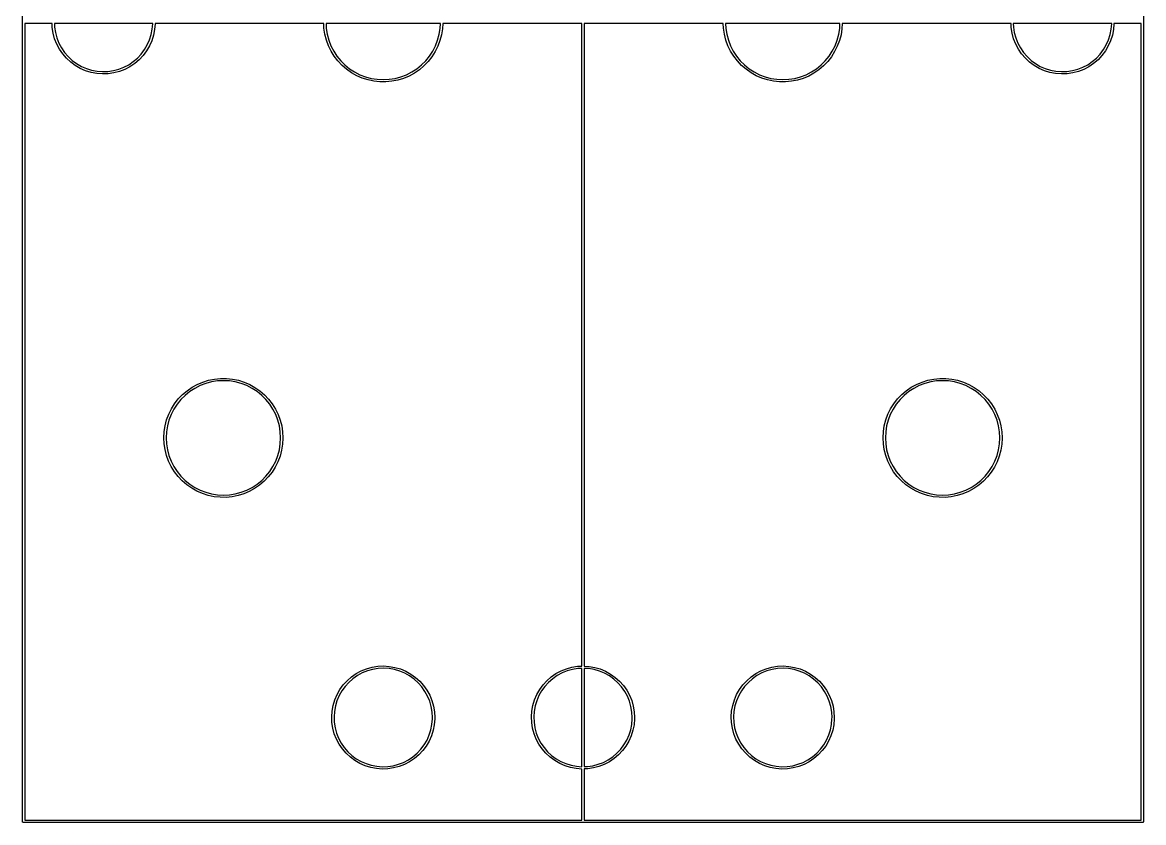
# Model space of a CAD drawing. Extents: x 5 to 75, y -100 to 0.
# Drawn here: x 4.9 to 75.1, y -100.1 to -50 of the extents above; entities that cross this region are included whole.
import ezdxf

# ---------------------------------------------------------------- set-up
doc = ezdxf.new("R2010")
doc.units = 0
doc.layers.add('BLACK', color=7, linetype='CONTINUOUS')

msp = doc.modelspace()

# ---------------------------------------------------------------- linework, layer by layer
at = {"layer": 'BLACK', "linetype": 'CONTINUOUS'}
for p, q in [((4.925, -100), (4.925, 0)), ((75.075, 0), (75.075, -100)), ((6.78034, -50.075), (5.075, -50.075)), ((5.075, -50.075), (5.075, -99.925)), ((6.79039, -50.3147), (6.78034, -50.075)), ((6.84547, -50.6705), (6.79039, -50.3147)), ((6.9254, -50.075), (6.93485, -50.3005)), ((13.0788, -50.075), (6.9254, -50.075)), ((6.93485, -50.3005), (6.98746, -50.6403)), ((12.9831, -50.7659), (13.0499, -50.4286)), ((13.0499, -50.4286), (13.0786, -50.086)), ((13.0786, -50.086), (13.0788, -50.075)), ((13.1936, -50.4488), (13.1237, -50.802)), ((13.2237, -50.09), (13.1936, -50.4488)), ((13.224, -50.075), (13.2237, -50.09)), ((23.7792, -50.075), (13.224, -50.075)), ((23.7928, -50.3635), (23.7792, -50.075)), ((23.8485, -50.7363), (23.7928, -50.3635)), ((23.924, -50.075), (23.9397, -50.3742)), ((31.076, -50.075), (23.924, -50.075)), ((23.9397, -50.3742), (23.9983, -50.7443)), ((31.0017, -50.7443), (31.0603, -50.3742)), ((31.0603, -50.3742), (31.076, -50.075)), ((31.2032, -50.4023), (31.1436, -50.7745)), ((31.2221, -50.075), (31.2032, -50.4023)), ((39.925, -50.075), (31.2221, -50.075)), ((39.925, -90.2798), (39.925, -50.075)), ((48.7792, -50.075), (40.075, -50.075)), ((40.075, -50.075), (40.075, -90.2784)), ((48.7928, -50.3635), (48.7792, -50.075)), ((48.8485, -50.7363), (48.7928, -50.3635)), ((48.924, -50.075), (48.9397, -50.3742)), ((56.076, -50.075), (48.924, -50.075)), ((48.9397, -50.3742), (48.9983, -50.7443)), ((56.0017, -50.7443), (56.0603, -50.3742)), ((56.0603, -50.3742), (56.076, -50.075)), ((56.2032, -50.4023), (56.1436, -50.7745)), ((56.2221, -50.075), (56.2032, -50.4023)), ((66.7803, -50.075), (56.2221, -50.075)), ((66.7904, -50.3147), (66.7803, -50.075)), ((66.8455, -50.6705), (66.7904, -50.3147)), ((66.9254, -50.075), (66.9349, -50.3005)), ((73.0788, -50.075), (66.9254, -50.075)), ((66.9349, -50.3005), (66.9875, -50.6403)), ((72.9831, -50.7659), (73.0499, -50.4286)), ((73.0499, -50.4286), (73.0786, -50.086)), ((73.0786, -50.086), (73.0788, -50.075)), ((73.1936, -50.4488), (73.1237, -50.802)), ((73.2237, -50.09), (73.1936, -50.4488)), ((73.224, -50.075), (73.2237, -50.09)), ((74.925, -50.075), (73.224, -50.075)), ((74.925, -99.925), (74.925, -50.075)), ((6.93987, -51.018), (6.84547, -50.6705)), ((7.07242, -51.3527), (6.93987, -51.018)), ((6.98746, -50.6403), (7.07761, -50.9721)), ((7.07761, -50.9721), (7.20419, -51.2918)), ((12.7393, -51.4078), (12.8791, -51.0937)), ((13.0148, -51.1452), (12.8684, -51.4741)), ((12.8791, -51.0937), (12.9831, -50.7659)), ((13.1237, -50.802), (13.0148, -51.1452)), ((23.9416, -51.1015), (23.8485, -50.7363)), ((24.0711, -51.4555), (23.9416, -51.1015)), ((23.9983, -50.7443), (24.0953, -51.1063)), ((24.0953, -51.1063), (24.2296, -51.4561)), ((30.7704, -51.4561), (30.9047, -51.1063)), ((30.9047, -51.1063), (31.0017, -50.7443)), ((31.0467, -51.1387), (30.9135, -51.4913)), ((31.1436, -50.7745), (31.0467, -51.1387)), ((48.9416, -51.1015), (48.8485, -50.7363)), ((49.0711, -51.4555), (48.9416, -51.1015)), ((48.9983, -50.7443), (49.0953, -51.1063)), ((49.0953, -51.1063), (49.2296, -51.4561)), ((55.7704, -51.4561), (55.9047, -51.1063)), ((55.9047, -51.1063), (56.0017, -50.7443)), ((56.0467, -51.1387), (55.9135, -51.4913)), ((56.1436, -50.7745), (56.0467, -51.1387)), ((66.9399, -51.018), (66.8455, -50.6705)), ((67.0724, -51.3527), (66.9399, -51.018)), ((66.9875, -50.6403), (67.0776, -50.9721)), ((67.0776, -50.9721), (67.2042, -51.2918)), ((72.7393, -51.4078), (72.8791, -51.0937)), ((73.0148, -51.1452), (72.8684, -51.4741)), ((72.8791, -51.0937), (72.9831, -50.7659)), ((73.1237, -50.802), (73.0148, -51.1452)), ((7.24145, -51.6706), (7.07242, -51.3527)), ((7.20419, -51.2918), (7.36561, -51.5954)), ((7.44487, -51.9677), (7.24145, -51.6706)), ((7.36561, -51.5954), (7.55987, -51.8792)), ((7.55987, -51.8792), (7.78454, -52.1394)), ((12.3593, -51.9797), (12.5653, -51.7044)), ((12.6862, -51.7847), (12.4705, -52.073)), ((12.5653, -51.7044), (12.7393, -51.4078)), ((12.8684, -51.4741), (12.6862, -51.7847)), ((24.2358, -51.7945), (24.0711, -51.4555)), ((24.2296, -51.4561), (24.3997, -51.79)), ((24.4338, -52.1152), (24.2358, -51.7945)), ((24.3997, -51.79), (24.6038, -52.1042)), ((30.3962, -52.1042), (30.6003, -51.79)), ((30.7453, -51.8286), (30.5439, -52.1472)), ((30.6003, -51.79), (30.7704, -51.4561)), ((30.9135, -51.4913), (30.7453, -51.8286)), ((49.2358, -51.7945), (49.0711, -51.4555)), ((49.2296, -51.4561), (49.3997, -51.79)), ((49.4338, -52.1152), (49.2358, -51.7945)), ((49.3997, -51.79), (49.6038, -52.1042)), ((55.3962, -52.1042), (55.6003, -51.79)), ((55.7453, -51.8286), (55.5439, -52.1472)), ((55.6003, -51.79), (55.7704, -51.4561)), ((55.9135, -51.4913), (55.7453, -51.8286)), ((67.2415, -51.6706), (67.0724, -51.3527)), ((67.2042, -51.2918), (67.3656, -51.5954)), ((67.4449, -51.9677), (67.2415, -51.6706)), ((67.3656, -51.5954), (67.5599, -51.8792)), ((67.5599, -51.8792), (67.7845, -52.1394)), ((72.3593, -51.9797), (72.5653, -51.7044)), ((72.6862, -51.7847), (72.4705, -52.073)), ((72.5653, -51.7044), (72.7393, -51.4078)), ((72.8684, -51.4741), (72.6862, -51.7847)), ((7.68013, -52.2403), (7.44487, -51.9677)), ((7.94431, -52.4849), (7.68013, -52.2403)), ((7.78454, -52.1394), (8.03683, -52.3731)), ((8.23411, -52.6986), (7.94431, -52.4849)), ((8.03683, -52.3731), (8.31359, -52.5771)), ((8.31359, -52.5771), (8.61137, -52.749)), ((11.577, -52.6455), (11.8621, -52.4532)), ((11.9498, -52.5688), (11.6513, -52.7701)), ((11.8621, -52.4532), (12.1239, -52.2303)), ((12.224, -52.3355), (11.9498, -52.5688)), ((12.1239, -52.2303), (12.3593, -51.9797)), ((12.4705, -52.073), (12.224, -52.3355)), ((24.6633, -52.4142), (24.4338, -52.1152)), ((24.6038, -52.1042), (24.8396, -52.3954)), ((24.9218, -52.6886), (24.6633, -52.4142)), ((24.8396, -52.3954), (25.1046, -52.6604)), ((29.8954, -52.6604), (30.1604, -52.3954)), ((30.3113, -52.4438), (30.0499, -52.7154)), ((30.1604, -52.3954), (30.3962, -52.1042)), ((30.5439, -52.1472), (30.3113, -52.4438)), ((49.6633, -52.4142), (49.4338, -52.1152)), ((49.6038, -52.1042), (49.8396, -52.3954)), ((49.9218, -52.6886), (49.6633, -52.4142)), ((49.8396, -52.3954), (50.1046, -52.6604)), ((54.8954, -52.6604), (55.1604, -52.3954)), ((55.3113, -52.4438), (55.0499, -52.7154)), ((55.1604, -52.3954), (55.3962, -52.1042)), ((55.5439, -52.1472), (55.3113, -52.4438)), ((67.6801, -52.2403), (67.4449, -51.9677)), ((67.9443, -52.4849), (67.6801, -52.2403)), ((67.7845, -52.1394), (68.0368, -52.3731)), ((68.2341, -52.6986), (67.9443, -52.4849)), ((68.0368, -52.3731), (68.3136, -52.5771)), ((68.3136, -52.5771), (68.6114, -52.749)), ((71.577, -52.6455), (71.8621, -52.4532)), ((71.9498, -52.5688), (71.6513, -52.7701)), ((71.8621, -52.4532), (72.1239, -52.2303)), ((72.224, -52.3355), (71.9498, -52.5688)), ((72.1239, -52.2303), (72.3593, -51.9797)), ((72.4705, -52.073), (72.224, -52.3355)), ((8.54592, -52.8786), (8.23411, -52.6986)), ((8.87585, -53.0227), (8.54592, -52.8786)), ((8.61137, -52.749), (8.92645, -52.8867)), ((9.2198, -53.1292), (8.87585, -53.0227)), ((8.92645, -52.8867), (9.25492, -52.9884)), ((9.57347, -53.1967), (9.2198, -53.1292)), ((9.25492, -52.9884), (9.59267, -53.0528)), ((9.93246, -53.2243), (9.57347, -53.1967)), ((9.59267, -53.0528), (9.9355, -53.0792)), ((10.2923, -53.2117), (9.93246, -53.2243)), ((9.9355, -53.0792), (10.2791, -53.0672)), ((10.2791, -53.0672), (10.6193, -53.0169)), ((10.6485, -53.1591), (10.2923, -53.2117)), ((10.6193, -53.0169), (10.9517, -52.9291)), ((10.9966, -53.0672), (10.6485, -53.1591)), ((10.9517, -52.9291), (11.2723, -52.8048)), ((11.3323, -52.937), (10.9966, -53.0672)), ((11.2723, -52.8048), (11.577, -52.6455)), ((11.6513, -52.7701), (11.3323, -52.937)), ((25.2067, -52.9353), (24.9218, -52.6886)), ((25.1046, -52.6604), (25.3958, -52.8962)), ((25.515, -53.1521), (25.2067, -52.9353)), ((25.3958, -52.8962), (25.71, -53.1003)), ((25.8437, -53.3365), (25.515, -53.1521)), ((25.71, -53.1003), (26.0439, -53.2704)), ((26.0439, -53.2704), (26.3937, -53.4047)), ((28.6063, -53.4047), (28.9561, -53.2704)), ((28.9561, -53.2704), (29.29, -53.1003)), ((29.4518, -53.1727), (29.1212, -53.3537)), ((29.29, -53.1003), (29.6042, -52.8962)), ((29.7625, -52.9592), (29.4518, -53.1727)), ((29.6042, -52.8962), (29.8954, -52.6604)), ((30.0499, -52.7154), (29.7625, -52.9592)), ((50.2067, -52.9353), (49.9218, -52.6886)), ((50.1046, -52.6604), (50.3958, -52.8962)), ((50.515, -53.1521), (50.2067, -52.9353)), ((50.3958, -52.8962), (50.71, -53.1003)), ((50.8437, -53.3365), (50.515, -53.1521)), ((50.71, -53.1003), (51.0439, -53.2704)), ((51.0439, -53.2704), (51.3937, -53.4047)), ((53.6063, -53.4047), (53.9561, -53.2704)), ((53.9561, -53.2704), (54.29, -53.1003)), ((54.4518, -53.1727), (54.1212, -53.3537)), ((54.29, -53.1003), (54.6042, -52.8962)), ((54.7625, -52.9592), (54.4518, -53.1727)), ((54.6042, -52.8962), (54.8954, -52.6604)), ((55.0499, -52.7154), (54.7625, -52.9592)), ((68.5459, -52.8786), (68.2341, -52.6986)), ((68.8759, -53.0227), (68.5459, -52.8786)), ((68.6114, -52.749), (68.9265, -52.8867)), ((69.2198, -53.1292), (68.8759, -53.0227)), ((68.9265, -52.8867), (69.2549, -52.9884)), ((69.5735, -53.1967), (69.2198, -53.1292)), ((69.2549, -52.9884), (69.5927, -53.0528)), ((69.9325, -53.2243), (69.5735, -53.1967)), ((69.5927, -53.0528), (69.9355, -53.0792)), ((70.2923, -53.2117), (69.9325, -53.2243)), ((69.9355, -53.0792), (70.2791, -53.0672)), ((70.2791, -53.0672), (70.6193, -53.0169)), ((70.6485, -53.1591), (70.2923, -53.2117)), ((70.6193, -53.0169), (70.9517, -52.9291)), ((70.9966, -53.0672), (70.6485, -53.1591)), ((70.9517, -52.9291), (71.2723, -52.8048)), ((71.3323, -52.937), (70.9966, -53.0672)), ((71.2723, -52.8048), (71.577, -52.6455)), ((71.6513, -52.7701), (71.3323, -52.937)), ((26.1894, -53.4868), (25.8437, -53.3365)), ((26.5485, -53.6014), (26.1894, -53.4868)), ((26.3937, -53.4047), (26.7557, -53.5017)), ((26.9173, -53.6791), (26.5485, -53.6014)), ((26.7557, -53.5017), (27.1258, -53.5603)), ((27.2921, -53.7192), (26.9173, -53.6791)), ((27.1258, -53.5603), (27.5, -53.5799)), ((27.669, -53.7212), (27.2921, -53.7192)), ((27.5, -53.5799), (27.8742, -53.5603)), ((28.0442, -53.685), (27.669, -53.7212)), ((27.8742, -53.5603), (28.2443, -53.5017)), ((28.4138, -53.6112), (28.0442, -53.685)), ((28.2443, -53.5017), (28.6063, -53.4047)), ((28.774, -53.5004), (28.4138, -53.6112)), ((29.1212, -53.3537), (28.774, -53.5004)), ((51.1894, -53.4868), (50.8437, -53.3365)), ((51.5485, -53.6014), (51.1894, -53.4868)), ((51.3937, -53.4047), (51.7557, -53.5017)), ((51.9173, -53.6791), (51.5485, -53.6014)), ((51.7557, -53.5017), (52.1258, -53.5603)), ((52.2921, -53.7192), (51.9173, -53.6791)), ((52.1258, -53.5603), (52.5, -53.5799)), ((52.669, -53.7212), (52.2921, -53.7192)), ((52.5, -53.5799), (52.8742, -53.5603)), ((53.0442, -53.685), (52.669, -53.7212)), ((52.8742, -53.5603), (53.2443, -53.5017)), ((53.4138, -53.6112), (53.0442, -53.685)), ((53.2443, -53.5017), (53.6063, -53.4047)), ((53.774, -53.5004), (53.4138, -53.6112)), ((54.1212, -53.3537), (53.774, -53.5004)), ((15.2272, -73.0487), (15.5371, -72.8341)), ((15.71, -72.8997), (15.3958, -73.1038)), ((15.5371, -72.8341), (15.8671, -72.652)), ((16.0439, -72.7296), (15.71, -72.8997)), ((15.8671, -72.652), (16.2138, -72.5041)), ((16.3937, -72.5953), (16.0439, -72.7296)), ((16.2138, -72.5041), (16.5736, -72.392)), ((16.7557, -72.4983), (16.3937, -72.5953)), ((16.5736, -72.392), (16.943, -72.3169)), ((17.1258, -72.4397), (16.7557, -72.4983)), ((16.943, -72.3169), (17.318, -72.2794)), ((17.5, -72.4201), (17.1258, -72.4397)), ((17.318, -72.2794), (17.695, -72.2801)), ((17.8742, -72.4397), (17.5, -72.4201)), ((17.695, -72.2801), (18.0699, -72.3188)), ((18.2443, -72.4983), (17.8742, -72.4397)), ((18.0699, -72.3188), (18.439, -72.3953)), ((18.6063, -72.5953), (18.2443, -72.4983)), ((18.439, -72.3953), (18.7984, -72.5086)), ((18.9561, -72.7296), (18.6063, -72.5953)), ((18.7984, -72.5086), (19.1446, -72.6577)), ((19.29, -72.8997), (18.9561, -72.7296)), ((19.1446, -72.6577), (19.4739, -72.841)), ((19.6042, -73.1038), (19.29, -72.8997)), ((19.4739, -72.841), (19.7831, -73.0567)), ((60.2272, -73.0487), (60.5371, -72.8341)), ((60.71, -72.8997), (60.3958, -73.1038)), ((60.5371, -72.8341), (60.8671, -72.652)), ((61.0439, -72.7296), (60.71, -72.8997)), ((60.8671, -72.652), (61.2138, -72.5041)), ((61.3937, -72.5953), (61.0439, -72.7296)), ((61.2138, -72.5041), (61.5736, -72.392)), ((61.7557, -72.4983), (61.3937, -72.5953)), ((61.5736, -72.392), (61.943, -72.3169)), ((62.1258, -72.4397), (61.7557, -72.4983)), ((61.943, -72.3169), (62.318, -72.2794)), ((62.5, -72.4201), (62.1258, -72.4397)), ((62.318, -72.2794), (62.695, -72.2801)), ((62.8742, -72.4397), (62.5, -72.4201)), ((62.695, -72.2801), (63.0699, -72.3188)), ((63.2443, -72.4983), (62.8742, -72.4397)), ((63.0699, -72.3188), (63.439, -72.3953)), ((63.6063, -72.5953), (63.2443, -72.4983)), ((63.439, -72.3953), (63.7984, -72.5086)), ((63.9561, -72.7296), (63.6063, -72.5953)), ((63.7984, -72.5086), (64.1446, -72.6577)), ((64.29, -72.8997), (63.9561, -72.7296)), ((64.1446, -72.6577), (64.4739, -72.841)), ((64.6042, -73.1038), (64.29, -72.8997)), ((64.4739, -72.841), (64.7831, -73.0567)), ((14.4487, -73.8634), (14.6802, -73.566)), ((14.8396, -73.6046), (14.6038, -73.8958)), ((14.6802, -73.566), (14.9406, -73.2935)), ((15.1046, -73.3396), (14.8396, -73.6046)), ((14.9406, -73.2935), (15.2272, -73.0487)), ((15.3958, -73.1038), (15.1046, -73.3396)), ((19.8954, -73.3396), (19.6042, -73.1038)), ((19.7831, -73.0567), (20.0688, -73.3025)), ((20.1604, -73.6046), (19.8954, -73.3396)), ((20.0688, -73.3025), (20.3283, -73.5759)), ((20.3962, -73.8958), (20.1604, -73.6046)), ((20.3283, -73.5759), (20.5588, -73.8741)), ((59.4487, -73.8634), (59.6802, -73.566)), ((59.8396, -73.6046), (59.6038, -73.8958)), ((59.6802, -73.566), (59.9406, -73.2935)), ((60.1046, -73.3396), (59.8396, -73.6046)), ((59.9406, -73.2935), (60.2272, -73.0487)), ((60.3958, -73.1038), (60.1046, -73.3396)), ((64.8954, -73.3396), (64.6042, -73.1038)), ((64.7831, -73.0567), (65.0688, -73.3025)), ((65.1604, -73.6046), (64.8954, -73.3396)), ((65.0688, -73.3025), (65.3283, -73.5759)), ((65.3962, -73.8958), (65.1604, -73.6046)), ((65.3283, -73.5759), (65.5588, -73.8741)), ((14.0814, -74.5206), (14.2484, -74.1827)), ((14.3997, -74.21), (14.2296, -74.5439)), ((14.2484, -74.1827), (14.4487, -73.8634)), ((14.6038, -73.8958), (14.3997, -74.21)), ((20.6003, -74.21), (20.3962, -73.8958)), ((20.5588, -73.8741), (20.758, -74.1941)), ((20.7704, -74.5439), (20.6003, -74.21)), ((20.758, -74.1941), (20.9238, -74.5326)), ((59.0814, -74.5206), (59.2484, -74.1827)), ((59.3997, -74.21), (59.2296, -74.5439)), ((59.2484, -74.1827), (59.4487, -73.8634)), ((59.6038, -73.8958), (59.3997, -74.21)), ((65.6003, -74.21), (65.3962, -73.8958)), ((65.5588, -73.8741), (65.758, -74.1941)), ((65.7704, -74.5439), (65.6003, -74.21)), ((65.758, -74.1941), (65.9238, -74.5326)), ((13.8537, -75.2383), (13.9494, -74.8737)), ((13.9494, -74.8737), (14.0814, -74.5206)), ((14.0953, -74.8937), (13.9983, -75.2557)), ((14.2296, -74.5439), (14.0953, -74.8937)), ((20.9047, -74.8937), (20.7704, -74.5439)), ((21.0017, -75.2557), (20.9047, -74.8937)), ((20.9238, -74.5326), (21.0545, -74.8861)), ((21.0545, -74.8861), (21.1489, -75.251)), ((58.8537, -75.2383), (58.9494, -74.8737)), ((58.9494, -74.8737), (59.0814, -74.5206)), ((59.0953, -74.8937), (58.9983, -75.2557)), ((59.2296, -74.5439), (59.0953, -74.8937)), ((65.9047, -74.8937), (65.7704, -74.5439)), ((66.0017, -75.2557), (65.9047, -74.8937)), ((65.9238, -74.5326), (66.0545, -74.8861)), ((66.0545, -74.8861), (66.1489, -75.251)), ((13.775, -75.987), (13.7954, -75.6106)), ((13.7954, -75.6106), (13.8537, -75.2383)), ((13.9397, -75.6258), (13.9201, -76)), ((13.9983, -75.2557), (13.9397, -75.6258)), ((21.0603, -75.6258), (21.0017, -75.2557)), ((21.0799, -76), (21.0603, -75.6258)), ((21.1489, -75.251), (21.2059, -75.6236)), ((21.2059, -75.6236), (21.225, -76)), ((58.775, -75.987), (58.7954, -75.6106)), ((58.7954, -75.6106), (58.8537, -75.2383)), ((58.9397, -75.6258), (58.9201, -76)), ((58.9983, -75.2557), (58.9397, -75.6258)), ((66.0603, -75.6258), (66.0017, -75.2557)), ((66.0799, -76), (66.0603, -75.6258)), ((66.1489, -75.251), (66.2059, -75.6236)), ((66.2059, -75.6236), (66.225, -76)), ((13.7756, -76), (13.775, -75.987)), ((13.7928, -76.3635), (13.7756, -76)), ((13.8485, -76.7363), (13.7928, -76.3635)), ((13.9201, -76), (13.9397, -76.3742)), ((13.9397, -76.3742), (13.9983, -76.7443)), ((21.0017, -76.7443), (21.0603, -76.3742)), ((21.0603, -76.3742), (21.0799, -76)), ((21.2032, -76.4023), (21.1436, -76.7745)), ((21.2249, -76.026), (21.2032, -76.4023)), ((21.225, -76), (21.2249, -76.026)), ((58.7756, -76), (58.775, -75.987)), ((58.7928, -76.3635), (58.7756, -76)), ((58.8485, -76.7363), (58.7928, -76.3635)), ((58.9201, -76), (58.9397, -76.3742)), ((58.9397, -76.3742), (58.9983, -76.7443)), ((66.0017, -76.7443), (66.0603, -76.3742)), ((66.0603, -76.3742), (66.0799, -76)), ((66.2032, -76.4023), (66.1436, -76.7745)), ((66.2249, -76.026), (66.2032, -76.4023)), ((66.225, -76), (66.2249, -76.026)), ((13.9416, -77.1015), (13.8485, -76.7363)), ((14.0711, -77.4555), (13.9416, -77.1015)), ((13.9983, -76.7443), (14.0953, -77.1063)), ((14.0953, -77.1063), (14.2296, -77.4561)), ((20.7704, -77.4561), (20.9047, -77.1063)), ((20.9047, -77.1063), (21.0017, -76.7443)), ((21.0467, -77.1387), (20.9135, -77.4913)), ((21.1436, -76.7745), (21.0467, -77.1387)), ((58.9416, -77.1015), (58.8485, -76.7363)), ((59.0711, -77.4555), (58.9416, -77.1015)), ((58.9983, -76.7443), (59.0953, -77.1063)), ((59.0953, -77.1063), (59.2296, -77.4561)), ((65.7704, -77.4561), (65.9047, -77.1063)), ((65.9047, -77.1063), (66.0017, -76.7443)), ((66.0467, -77.1387), (65.9135, -77.4913)), ((66.1436, -76.7745), (66.0467, -77.1387)), ((14.2358, -77.7945), (14.0711, -77.4555)), ((14.2296, -77.4561), (14.3997, -77.79)), ((14.4338, -78.1152), (14.2358, -77.7945)), ((14.3997, -77.79), (14.6038, -78.1042)), ((20.3962, -78.1042), (20.6003, -77.79)), ((20.7453, -77.8286), (20.5439, -78.1472)), ((20.6003, -77.79), (20.7704, -77.4561)), ((20.9135, -77.4913), (20.7453, -77.8286)), ((59.2358, -77.7945), (59.0711, -77.4555)), ((59.2296, -77.4561), (59.3997, -77.79)), ((59.4338, -78.1152), (59.2358, -77.7945)), ((59.3997, -77.79), (59.6038, -78.1042)), ((65.3962, -78.1042), (65.6003, -77.79)), ((65.7453, -77.8286), (65.5439, -78.1472)), ((65.6003, -77.79), (65.7704, -77.4561)), ((65.9135, -77.4913), (65.7453, -77.8286)), ((14.6633, -78.4142), (14.4338, -78.1152)), ((14.6038, -78.1042), (14.8396, -78.3954)), ((14.9218, -78.6886), (14.6633, -78.4142)), ((14.8396, -78.3954), (15.1046, -78.6604)), ((19.8954, -78.6604), (20.1604, -78.3954)), ((20.3113, -78.4438), (20.0499, -78.7154)), ((20.1604, -78.3954), (20.3962, -78.1042)), ((20.5439, -78.1472), (20.3113, -78.4438)), ((59.6633, -78.4142), (59.4338, -78.1152)), ((59.6038, -78.1042), (59.8396, -78.3954)), ((59.9218, -78.6886), (59.6633, -78.4142)), ((59.8396, -78.3954), (60.1046, -78.6604)), ((64.8954, -78.6604), (65.1604, -78.3954)), ((65.3113, -78.4438), (65.0499, -78.7154)), ((65.1604, -78.3954), (65.3962, -78.1042)), ((65.5439, -78.1472), (65.3113, -78.4438)), ((15.2067, -78.9353), (14.9218, -78.6886)), ((15.1046, -78.6604), (15.3958, -78.8962)), ((15.515, -79.1521), (15.2067, -78.9353)), ((15.3958, -78.8962), (15.71, -79.1003)), ((15.8437, -79.3365), (15.515, -79.1521)), ((15.71, -79.1003), (16.0439, -79.2704)), ((18.9561, -79.2704), (19.29, -79.1003)), ((19.4518, -79.1727), (19.1212, -79.3537)), ((19.29, -79.1003), (19.6042, -78.8962)), ((19.7625, -78.9592), (19.4518, -79.1727)), ((19.6042, -78.8962), (19.8954, -78.6604)), ((20.0499, -78.7154), (19.7625, -78.9592)), ((60.2067, -78.9353), (59.9218, -78.6886)), ((60.1046, -78.6604), (60.3958, -78.8962)), ((60.515, -79.1521), (60.2067, -78.9353)), ((60.3958, -78.8962), (60.71, -79.1003)), ((60.8437, -79.3365), (60.515, -79.1521)), ((60.71, -79.1003), (61.0439, -79.2704)), ((63.9561, -79.2704), (64.29, -79.1003)), ((64.4518, -79.1727), (64.1212, -79.3537)), ((64.29, -79.1003), (64.6042, -78.8962)), ((64.7625, -78.9592), (64.4518, -79.1727)), ((64.6042, -78.8962), (64.8954, -78.6604)), ((65.0499, -78.7154), (64.7625, -78.9592)), ((16.1894, -79.4868), (15.8437, -79.3365)), ((16.0439, -79.2704), (16.3937, -79.4047)), ((16.5485, -79.6014), (16.1894, -79.4868)), ((16.3937, -79.4047), (16.7557, -79.5017)), ((16.9173, -79.6791), (16.5485, -79.6014)), ((16.7557, -79.5017), (17.1258, -79.5603)), ((17.2921, -79.7192), (16.9173, -79.6791)), ((17.1258, -79.5603), (17.5, -79.5799)), ((17.669, -79.7212), (17.2921, -79.7192)), ((17.5, -79.5799), (17.8742, -79.5603)), ((18.0442, -79.685), (17.669, -79.7212)), ((17.8742, -79.5603), (18.2443, -79.5017)), ((18.4138, -79.6112), (18.0442, -79.685)), ((18.2443, -79.5017), (18.6063, -79.4047)), ((18.774, -79.5004), (18.4138, -79.6112)), ((18.6063, -79.4047), (18.9561, -79.2704)), ((19.1212, -79.3537), (18.774, -79.5004)), ((61.1894, -79.4868), (60.8437, -79.3365)), ((61.0439, -79.2704), (61.3937, -79.4047)), ((61.5485, -79.6014), (61.1894, -79.4868)), ((61.3937, -79.4047), (61.7557, -79.5017)), ((61.9173, -79.6791), (61.5485, -79.6014)), ((61.7557, -79.5017), (62.1258, -79.5603)), ((62.2921, -79.7192), (61.9173, -79.6791)), ((62.1258, -79.5603), (62.5, -79.5799)), ((62.669, -79.7212), (62.2921, -79.7192)), ((62.5, -79.5799), (62.8742, -79.5603)), ((63.0442, -79.685), (62.669, -79.7212)), ((62.8742, -79.5603), (63.2443, -79.5017)), ((63.4138, -79.6112), (63.0442, -79.685)), ((63.2443, -79.5017), (63.6063, -79.4047)), ((63.774, -79.5004), (63.4138, -79.6112)), ((63.6063, -79.4047), (63.9561, -79.2704)), ((64.1212, -79.3537), (63.774, -79.5004)), ((26.1269, -90.5819), (26.4607, -90.4471)), ((26.4607, -90.4471), (26.8075, -90.3502)), ((26.8386, -90.492), (26.5075, -90.5845)), ((26.8075, -90.3502), (27.1629, -90.2927)), ((27.1781, -90.437), (26.8386, -90.492)), ((27.1629, -90.2927), (27.5225, -90.2751)), ((27.5215, -90.4202), (27.1781, -90.437)), ((27.8647, -90.4418), (27.5215, -90.4202)), ((27.5225, -90.2751), (27.8819, -90.2977)), ((28.2033, -90.5015), (27.8647, -90.4418)), ((27.8819, -90.2977), (28.2364, -90.3602)), ((28.2364, -90.3602), (28.5818, -90.4619)), ((28.5818, -90.4619), (28.9137, -90.6014)), ((38.6269, -90.5819), (38.9607, -90.4471)), ((38.9607, -90.4471), (39.3075, -90.3502)), ((39.3386, -90.492), (39.0075, -90.5845)), ((39.3075, -90.3502), (39.6629, -90.2927)), ((39.6781, -90.437), (39.3386, -90.492)), ((39.6629, -90.2927), (39.925, -90.2798)), ((39.925, -90.4249), (39.6781, -90.437)), ((39.925, -96.5784), (39.925, -90.4249)), ((40.075, -90.2784), (40.3819, -90.2977)), ((40.3647, -90.4418), (40.075, -90.4236)), ((40.075, -90.4236), (40.075, -96.5743)), ((40.7033, -90.5015), (40.3647, -90.4418)), ((40.3819, -90.2977), (40.7364, -90.3602)), ((40.7364, -90.3602), (41.0818, -90.4619)), ((41.0818, -90.4619), (41.4137, -90.6014)), ((51.1269, -90.5819), (51.4607, -90.4471)), ((51.4607, -90.4471), (51.8075, -90.3502)), ((51.8386, -90.492), (51.5075, -90.5845)), ((51.8075, -90.3502), (52.1629, -90.2927)), ((52.1781, -90.437), (51.8386, -90.492)), ((52.1629, -90.2927), (52.5225, -90.2751)), ((52.5215, -90.4202), (52.1781, -90.437)), ((52.8647, -90.4418), (52.5215, -90.4202)), ((52.5225, -90.2751), (52.8819, -90.2977)), ((53.2033, -90.5015), (52.8647, -90.4418)), ((52.8819, -90.2977), (53.2364, -90.3602)), ((53.2364, -90.3602), (53.5818, -90.4619)), ((53.5818, -90.4619), (53.9137, -90.6014)), ((25.2436, -91.1958), (25.5145, -90.9587)), ((25.6039, -91.073), (25.3451, -91.2995)), ((25.5145, -90.9587), (25.8101, -90.7532)), ((25.8862, -90.8768), (25.6039, -91.073)), ((25.8101, -90.7532), (26.1269, -90.5819)), ((26.1887, -90.7133), (25.8862, -90.8768)), ((26.5075, -90.5845), (26.1887, -90.7133)), ((28.5331, -90.5986), (28.2033, -90.5015)), ((28.8501, -90.7319), (28.5331, -90.5986)), ((29.1503, -90.8996), (28.8501, -90.7319)), ((28.9137, -90.6014), (29.228, -90.777)), ((29.4298, -91.0998), (29.1503, -90.8996)), ((29.228, -90.777), (29.5208, -90.9866)), ((29.6854, -91.3298), (29.4298, -91.0998)), ((29.5208, -90.9866), (29.7884, -91.2276)), ((37.7436, -91.1958), (38.0145, -90.9587)), ((38.1039, -91.073), (37.8451, -91.2995)), ((38.0145, -90.9587), (38.3101, -90.7532)), ((38.3862, -90.8768), (38.1039, -91.073)), ((38.3101, -90.7532), (38.6269, -90.5819)), ((38.6887, -90.7133), (38.3862, -90.8768)), ((39.0075, -90.5845), (38.6887, -90.7133)), ((41.0331, -90.5986), (40.7033, -90.5015)), ((41.3501, -90.7319), (41.0331, -90.5986)), ((41.6503, -90.8996), (41.3501, -90.7319)), ((41.4137, -90.6014), (41.728, -90.777)), ((41.9298, -91.0998), (41.6503, -90.8996)), ((41.728, -90.777), (42.0208, -90.9866)), ((42.1854, -91.3298), (41.9298, -91.0998)), ((42.0208, -90.9866), (42.2884, -91.2276)), ((50.2436, -91.1958), (50.5145, -90.9587)), ((50.6039, -91.073), (50.3451, -91.2995)), ((50.5145, -90.9587), (50.8101, -90.7532)), ((50.8862, -90.8768), (50.6039, -91.073)), ((50.8101, -90.7532), (51.1269, -90.5819)), ((51.1887, -90.7133), (50.8862, -90.8768)), ((51.5075, -90.5845), (51.1887, -90.7133)), ((53.5331, -90.5986), (53.2033, -90.5015)), ((53.8501, -90.7319), (53.5331, -90.5986)), ((54.1503, -90.8996), (53.8501, -90.7319)), ((53.9137, -90.6014), (54.228, -90.777)), ((54.4298, -91.0998), (54.1503, -90.8996)), ((54.228, -90.777), (54.5208, -90.9866)), ((54.6854, -91.3298), (54.4298, -91.0998)), ((54.5208, -90.9866), (54.7884, -91.2276)), ((24.6113, -92.0661), (24.7892, -91.753)), ((24.9112, -91.8316), (24.7413, -92.1306)), ((24.7892, -91.753), (25.0008, -91.4617)), ((25.1133, -91.5534), (24.9112, -91.8316)), ((25.0008, -91.4617), (25.2436, -91.1958)), ((25.3451, -91.2995), (25.1133, -91.5534)), ((29.9137, -91.587), (29.6854, -91.3298)), ((29.7884, -91.2276), (30.0274, -91.4968)), ((30.1119, -91.8679), (29.9137, -91.587)), ((30.0274, -91.4968), (30.235, -91.791)), ((30.2775, -92.1692), (30.1119, -91.8679)), ((30.235, -91.791), (30.4084, -92.1065)), ((37.1113, -92.0661), (37.2892, -91.753)), ((37.4112, -91.8316), (37.2413, -92.1306)), ((37.2892, -91.753), (37.5008, -91.4617)), ((37.6133, -91.5534), (37.4112, -91.8316)), ((37.5008, -91.4617), (37.7436, -91.1958)), ((37.8451, -91.2995), (37.6133, -91.5534)), ((42.4137, -91.587), (42.1854, -91.3298)), ((42.2884, -91.2276), (42.5274, -91.4968)), ((42.6119, -91.8679), (42.4137, -91.587)), ((42.5274, -91.4968), (42.735, -91.791)), ((42.7775, -92.1692), (42.6119, -91.8679)), ((42.735, -91.791), (42.9084, -92.1065)), ((49.6113, -92.0661), (49.7892, -91.753)), ((49.9112, -91.8316), (49.7413, -92.1306)), ((49.7892, -91.753), (50.0008, -91.4617)), ((50.1133, -91.5534), (49.9112, -91.8316)), ((50.0008, -91.4617), (50.2436, -91.1958)), ((50.3451, -91.2995), (50.1133, -91.5534)), ((54.9137, -91.587), (54.6854, -91.3298)), ((54.7884, -91.2276), (55.0274, -91.4968)), ((55.1119, -91.8679), (54.9137, -91.587)), ((55.0274, -91.4968), (55.235, -91.791)), ((55.2775, -92.1692), (55.1119, -91.8679)), ((55.235, -91.791), (55.4084, -92.1065)), ((24.3654, -92.7417), (24.4695, -92.397)), ((24.4695, -92.397), (24.6113, -92.0661)), ((24.6059, -92.4466), (24.5065, -92.7758)), ((24.7413, -92.1306), (24.6059, -92.4466)), ((30.4085, -92.4871), (30.2775, -92.1692)), ((30.4084, -92.1065), (30.5456, -92.4394)), ((30.5033, -92.8177), (30.4085, -92.4871)), ((30.5456, -92.4394), (30.6449, -92.7855)), ((36.8654, -92.7417), (36.9695, -92.397)), ((36.9695, -92.397), (37.1113, -92.0661)), ((37.1059, -92.4466), (37.0065, -92.7758)), ((37.2413, -92.1306), (37.1059, -92.4466)), ((42.9085, -92.4871), (42.7775, -92.1692)), ((42.9084, -92.1065), (43.0456, -92.4394)), ((43.0033, -92.8177), (42.9085, -92.4871)), ((43.0456, -92.4394), (43.1449, -92.7855)), ((49.3654, -92.7417), (49.4695, -92.397)), ((49.4695, -92.397), (49.6113, -92.0661)), ((49.6059, -92.4466), (49.5065, -92.7758)), ((49.7413, -92.1306), (49.6059, -92.4466)), ((55.4085, -92.4871), (55.2775, -92.1692)), ((55.4084, -92.1065), (55.5456, -92.4394)), ((55.5033, -92.8177), (55.4085, -92.4871)), ((55.5456, -92.4394), (55.6449, -92.7855)), ((24.2753, -93.455), (24.3004, -93.0958)), ((24.3004, -93.0958), (24.3654, -92.7417)), ((24.4444, -93.114), (24.4205, -93.457)), ((24.5065, -92.7758), (24.4444, -93.114)), ((30.5607, -93.1567), (30.5033, -92.8177)), ((30.5798, -93.5), (30.5607, -93.1567)), ((30.6449, -92.7855), (30.7049, -93.1405)), ((30.7049, -93.1405), (30.725, -93.5)), ((36.7753, -93.455), (36.8004, -93.0958)), ((36.8004, -93.0958), (36.8654, -92.7417)), ((36.9444, -93.114), (36.9205, -93.457)), ((37.0065, -92.7758), (36.9444, -93.114)), ((43.0607, -93.1567), (43.0033, -92.8177)), ((43.0798, -93.5), (43.0607, -93.1567)), ((43.1449, -92.7855), (43.2049, -93.1405)), ((43.2049, -93.1405), (43.225, -93.5)), ((49.2753, -93.455), (49.3004, -93.0958)), ((49.3004, -93.0958), (49.3654, -92.7417)), ((49.4444, -93.114), (49.4205, -93.457)), ((49.5065, -92.7758), (49.4444, -93.114)), ((55.5607, -93.1567), (55.5033, -92.8177)), ((55.5798, -93.5), (55.5607, -93.1567)), ((55.6449, -92.7855), (55.7049, -93.1405)), ((55.7049, -93.1405), (55.725, -93.5)), ((24.2754, -93.457), (24.2753, -93.455)), ((24.2904, -93.8147), (24.2754, -93.457)), ((24.3455, -94.1705), (24.2904, -93.8147)), ((24.4205, -93.457), (24.4349, -93.8005)), ((24.4349, -93.8005), (24.4875, -94.1403)), ((30.4831, -94.2659), (30.5499, -93.9286)), ((30.5499, -93.9286), (30.5786, -93.586)), ((30.5786, -93.586), (30.5798, -93.5)), ((30.6936, -93.9488), (30.6237, -94.302)), ((30.7237, -93.59), (30.6936, -93.9488)), ((30.725, -93.5), (30.7237, -93.59)), ((36.7754, -93.457), (36.7753, -93.455)), ((36.7904, -93.8147), (36.7754, -93.457)), ((36.8455, -94.1705), (36.7904, -93.8147)), ((36.9205, -93.457), (36.9349, -93.8005)), ((36.9349, -93.8005), (36.9875, -94.1403)), ((42.9831, -94.2659), (43.0499, -93.9286)), ((43.0499, -93.9286), (43.0786, -93.586)), ((43.0786, -93.586), (43.0798, -93.5)), ((43.1936, -93.9488), (43.1237, -94.302)), ((43.2237, -93.59), (43.1936, -93.9488)), ((43.225, -93.5), (43.2237, -93.59)), ((49.2754, -93.457), (49.2753, -93.455)), ((49.2904, -93.8147), (49.2754, -93.457)), ((49.3455, -94.1705), (49.2904, -93.8147)), ((49.4205, -93.457), (49.4349, -93.8005)), ((49.4349, -93.8005), (49.4875, -94.1403)), ((55.4831, -94.2659), (55.5499, -93.9286)), ((55.5499, -93.9286), (55.5786, -93.586)), ((55.5786, -93.586), (55.5798, -93.5)), ((55.6936, -93.9488), (55.6237, -94.302)), ((55.7237, -93.59), (55.6936, -93.9488)), ((55.725, -93.5), (55.7237, -93.59)), ((24.4399, -94.518), (24.3455, -94.1705)), ((24.5724, -94.8527), (24.4399, -94.518)), ((24.4875, -94.1403), (24.5776, -94.4721)), ((24.5776, -94.4721), (24.7042, -94.7918)), ((30.2393, -94.9078), (30.3791, -94.5937)), ((30.5148, -94.6452), (30.3684, -94.9741)), ((30.3791, -94.5937), (30.4831, -94.2659)), ((30.6237, -94.302), (30.5148, -94.6452)), ((36.9399, -94.518), (36.8455, -94.1705)), ((37.0724, -94.8527), (36.9399, -94.518)), ((36.9875, -94.1403), (37.0776, -94.4721)), ((37.0776, -94.4721), (37.2042, -94.7918)), ((42.7393, -94.9078), (42.8791, -94.5937)), ((43.0148, -94.6452), (42.8684, -94.9741)), ((42.8791, -94.5937), (42.9831, -94.2659)), ((43.1237, -94.302), (43.0148, -94.6452)), ((49.4399, -94.518), (49.3455, -94.1705)), ((49.5724, -94.8527), (49.4399, -94.518)), ((49.4875, -94.1403), (49.5776, -94.4721)), ((49.5776, -94.4721), (49.7042, -94.7918)), ((55.2393, -94.9078), (55.3791, -94.5937)), ((55.5148, -94.6452), (55.3684, -94.9741)), ((55.3791, -94.5937), (55.4831, -94.2659)), ((55.6237, -94.302), (55.5148, -94.6452)), ((24.7415, -95.1706), (24.5724, -94.8527)), ((24.7042, -94.7918), (24.8656, -95.0954)), ((24.9449, -95.4677), (24.7415, -95.1706)), ((24.8656, -95.0954), (25.0599, -95.3792)), ((25.0599, -95.3792), (25.2845, -95.6394)), ((29.8593, -95.4797), (30.0653, -95.2044)), ((30.1862, -95.2847), (29.9705, -95.573)), ((30.0653, -95.2044), (30.2393, -94.9078)), ((30.3684, -94.9741), (30.1862, -95.2847)), ((37.2415, -95.1706), (37.0724, -94.8527)), ((37.2042, -94.7918), (37.3656, -95.0954)), ((37.4449, -95.4677), (37.2415, -95.1706)), ((37.3656, -95.0954), (37.5599, -95.3792)), ((37.5599, -95.3792), (37.7845, -95.6394)), ((42.3593, -95.4797), (42.5653, -95.2044)), ((42.6862, -95.2847), (42.4705, -95.573)), ((42.5653, -95.2044), (42.7393, -94.9078)), ((42.8684, -94.9741), (42.6862, -95.2847)), ((49.7415, -95.1706), (49.5724, -94.8527)), ((49.7042, -94.7918), (49.8656, -95.0954)), ((49.9449, -95.4677), (49.7415, -95.1706)), ((49.8656, -95.0954), (50.0599, -95.3792)), ((50.0599, -95.3792), (50.2845, -95.6394)), ((54.8593, -95.4797), (55.0653, -95.2044)), ((55.1862, -95.2847), (54.9705, -95.573)), ((55.0653, -95.2044), (55.2393, -94.9078)), ((55.3684, -94.9741), (55.1862, -95.2847)), ((25.1801, -95.7403), (24.9449, -95.4677)), ((25.4443, -95.9849), (25.1801, -95.7403)), ((25.2845, -95.6394), (25.5368, -95.8731)), ((25.7341, -96.1986), (25.4443, -95.9849)), ((25.5368, -95.8731), (25.8136, -96.0771)), ((25.8136, -96.0771), (26.1114, -96.249)), ((29.077, -96.1455), (29.3621, -95.9532)), ((29.4498, -96.0688), (29.1513, -96.2701)), ((29.3621, -95.9532), (29.6239, -95.7303)), ((29.724, -95.8355), (29.4498, -96.0688)), ((29.6239, -95.7303), (29.8593, -95.4797)), ((29.9705, -95.573), (29.724, -95.8355)), ((37.6801, -95.7403), (37.4449, -95.4677)), ((37.9443, -95.9849), (37.6801, -95.7403)), ((37.7845, -95.6394), (38.0368, -95.8731)), ((38.2341, -96.1986), (37.9443, -95.9849)), ((38.0368, -95.8731), (38.3136, -96.0771)), ((38.3136, -96.0771), (38.6114, -96.249)), ((41.577, -96.1455), (41.8621, -95.9532)), ((41.9498, -96.0688), (41.6513, -96.2701)), ((41.8621, -95.9532), (42.1239, -95.7303)), ((42.224, -95.8355), (41.9498, -96.0688)), ((42.1239, -95.7303), (42.3593, -95.4797)), ((42.4705, -95.573), (42.224, -95.8355)), ((50.1801, -95.7403), (49.9449, -95.4677)), ((50.4443, -95.9849), (50.1801, -95.7403)), ((50.2845, -95.6394), (50.5368, -95.8731)), ((50.7341, -96.1986), (50.4443, -95.9849)), ((50.5368, -95.8731), (50.8136, -96.0771)), ((50.8136, -96.0771), (51.1114, -96.249)), ((54.077, -96.1455), (54.3621, -95.9532)), ((54.4498, -96.0688), (54.1513, -96.2701)), ((54.3621, -95.9532), (54.6239, -95.7303)), ((54.724, -95.8355), (54.4498, -96.0688)), ((54.6239, -95.7303), (54.8593, -95.4797)), ((54.9705, -95.573), (54.724, -95.8355)), ((26.0459, -96.3786), (25.7341, -96.1986)), ((26.3759, -96.5227), (26.0459, -96.3786)), ((26.1114, -96.249), (26.4265, -96.3867)), ((26.7198, -96.6292), (26.3759, -96.5227)), ((26.4265, -96.3867), (26.7549, -96.4884)), ((27.0735, -96.6967), (26.7198, -96.6292)), ((26.7549, -96.4884), (27.0927, -96.5528)), ((27.4325, -96.7243), (27.0735, -96.6967)), ((27.0927, -96.5528), (27.4355, -96.5792)), ((27.7923, -96.7117), (27.4325, -96.7243)), ((27.4355, -96.5792), (27.7791, -96.5672)), ((27.7791, -96.5672), (28.1193, -96.5169)), ((28.1485, -96.6591), (27.7923, -96.7117)), ((28.1193, -96.5169), (28.4517, -96.4291)), ((28.4966, -96.5672), (28.1485, -96.6591)), ((28.4517, -96.4291), (28.7723, -96.3048)), ((28.8323, -96.437), (28.4966, -96.5672)), ((28.7723, -96.3048), (29.077, -96.1455)), ((29.1513, -96.2701), (28.8323, -96.437)), ((38.5459, -96.3786), (38.2341, -96.1986)), ((38.8759, -96.5227), (38.5459, -96.3786)), ((38.6114, -96.249), (38.9265, -96.3867)), ((39.2198, -96.6292), (38.8759, -96.5227)), ((38.9265, -96.3867), (39.2549, -96.4884)), ((39.5735, -96.6967), (39.2198, -96.6292)), ((39.2549, -96.4884), (39.5927, -96.5528)), ((39.925, -96.7237), (39.5735, -96.6967)), ((39.5927, -96.5528), (39.925, -96.5784)), ((39.925, -99.925), (39.925, -96.7237)), ((40.075, -96.5743), (40.2791, -96.5672)), ((40.2923, -96.7117), (40.075, -96.7193)), ((40.075, -96.7193), (40.075, -99.925)), ((40.2791, -96.5672), (40.6193, -96.5169)), ((40.6485, -96.6591), (40.2923, -96.7117)), ((40.6193, -96.5169), (40.9517, -96.4291)), ((40.9966, -96.5672), (40.6485, -96.6591)), ((40.9517, -96.4291), (41.2723, -96.3048)), ((41.3323, -96.437), (40.9966, -96.5672)), ((41.2723, -96.3048), (41.577, -96.1455)), ((41.6513, -96.2701), (41.3323, -96.437)), ((51.0459, -96.3786), (50.7341, -96.1986)), ((51.3759, -96.5227), (51.0459, -96.3786)), ((51.1114, -96.249), (51.4265, -96.3867)), ((51.7198, -96.6292), (51.3759, -96.5227)), ((51.4265, -96.3867), (51.7549, -96.4884)), ((52.0735, -96.6967), (51.7198, -96.6292)), ((51.7549, -96.4884), (52.0927, -96.5528)), ((52.4325, -96.7243), (52.0735, -96.6967)), ((52.0927, -96.5528), (52.4355, -96.5792)), ((52.7923, -96.7117), (52.4325, -96.7243)), ((52.4355, -96.5792), (52.7791, -96.5672)), ((52.7791, -96.5672), (53.1193, -96.5169)), ((53.1485, -96.6591), (52.7923, -96.7117)), ((53.1193, -96.5169), (53.4517, -96.4291)), ((53.4966, -96.5672), (53.1485, -96.6591)), ((53.4517, -96.4291), (53.7723, -96.3048)), ((53.8323, -96.437), (53.4966, -96.5672)), ((53.7723, -96.3048), (54.077, -96.1455)), ((54.1513, -96.2701), (53.8323, -96.437)), ((4.93166, -100.018), (4.925, -100)), ((4.93505, -100.037), (4.93166, -100.018)), ((4.94023, -100.042), (4.93505, -100.037)), ((4.94255, -100.048), (4.94023, -100.042)), ((4.95942, -100.058), (4.94255, -100.048)), ((4.97435, -100.07), (4.95942, -100.058)), ((4.98409, -100.072), (4.97435, -100.07)), ((4.98698, -100.074), (4.98409, -100.072)), ((4.99026, -100.073), (4.98698, -100.074)), ((5, -100.075), (4.99026, -100.073)), ((75, -100.075), (5, -100.075)), ((5.075, -99.925), (39.925, -99.925)), ((40.075, -99.925), (74.925, -99.925)), ((75.0183, -100.068), (75, -100.075)), ((75.0375, -100.065), (75.0183, -100.068)), ((75.0418, -100.06), (75.0375, -100.065)), ((75.0482, -100.057), (75.0418, -100.06)), ((75.058, -100.041), (75.0482, -100.057)), ((75.0705, -100.026), (75.058, -100.041)), ((75.0722, -100.016), (75.0705, -100.026)), ((75.0739, -100.013), (75.0722, -100.016)), ((75.075, -100), (75.0733, -100.01)), ((75.0733, -100.01), (75.0739, -100.013))]:
    msp.add_line(p, q, dxfattribs=at)

doc.saveas('drawing.dxf')
